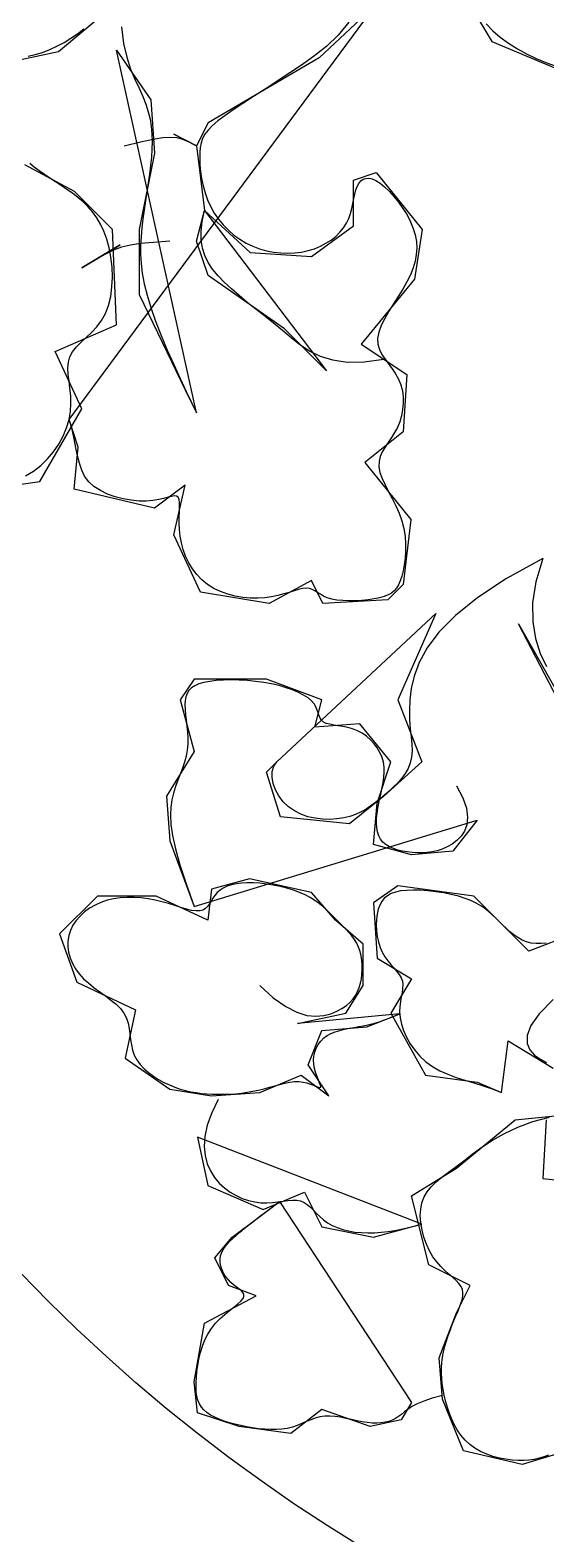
# Model space of a CAD drawing. Header units: metres. Extents: x -747 to 1683, y 3278 to 5498.
# Drawn here: x 293.7 to 374.3, y 4440.7 to 4676.1 of the extents above; entities that cross this region are included whole.
import ezdxf

# ---------------------------------------------------------------- set-up
doc = ezdxf.new("R2010")
doc.units = ezdxf.units.M
doc.layers.add('3', color=3, linetype='Continuous')

msp = doc.modelspace()

# ---------------------------------------------------------------- linework, layer by layer
at = {"layer": '3'}
for points in [[(360.05, 4684.12), (365.85, 4674.31), (379.68, 4668.52)], [(269.26, 4677.56), (274.75, 4674.13), (283.68, 4677.56), (288.49, 4670.69), (298.11, 4672.75), (306.35, 4679.61)], [(343.5, 4677.34), (341.87, 4675.27), (340.08, 4673.59), (338.2, 4672.12), (336.25, 4670.72), (334.28, 4669.37), (332.32, 4668.07), (330.42, 4666.83), (328.61, 4665.67), (326.93, 4664.58), (325.41, 4663.58), (324.1, 4662.67), (323.02, 4661.86), (322.17, 4661.12), (321.5, 4660.44), (321, 4659.78), (320.65, 4659.12), (320.42, 4658.44), (320.28, 4657.71), (320.22, 4656.9), (320.2, 4655.99), (320.24, 4655), (320.34, 4653.95), (320.5, 4652.85), (320.74, 4651.73), (321.04, 4650.61), (321.43, 4649.51), (321.91, 4648.44), (322.48, 4647.42), (323.13, 4646.47), (323.87, 4645.58), (324.68, 4644.75), (325.55, 4644.01), (326.48, 4643.34), (327.46, 4642.76), (328.49, 4642.27), (329.55, 4641.87), (330.64, 4641.56), (331.74, 4641.34), (332.86, 4641.21), (333.96, 4641.17), (335.06, 4641.22), (336.12, 4641.35), (337.15, 4641.57), (338.14, 4641.87), (339.07, 4642.25), (339.94, 4642.71), (340.74, 4643.22), (341.47, 4643.8), (342.11, 4644.44), (342.67, 4645.12), (343.13, 4645.85), (343.49, 4646.61), (343.77, 4647.4), (343.99, 4648.18), (344.16, 4648.96), (344.31, 4649.71), (344.46, 4650.41), (344.62, 4651.06), (344.82, 4651.62), (345.07, 4652.1), (345.38, 4652.47), (345.75, 4652.73), (346.17, 4652.88), (346.64, 4652.9), (347.18, 4652.78), (347.76, 4652.53), (348.41, 4652.12), (349.11, 4651.56), (349.83, 4650.86), (350.57, 4650.05), (351.3, 4649.15), (351.98, 4648.17), (352.61, 4647.15), (353.15, 4646.1), (353.59, 4645.05), (353.9, 4644.02), (354.08, 4642.99), (354.13, 4641.97), (354.06, 4640.95), (353.87, 4639.92), (353.56, 4638.87), (353.13, 4637.8), (352.59, 4636.69), (351.95, 4635.56), (351.23, 4634.4), (350.5, 4633.24), (349.78, 4632.08), (349.13, 4630.95), (348.59, 4629.85), (348.2, 4628.81), (348.01, 4627.84), (348.05, 4626.94), (348.29, 4626.11), (348.67, 4625.33), (349.17, 4624.58), (349.72, 4623.83), (350.29, 4623.08), (350.83, 4622.3), (351.3, 4621.47), (351.65, 4620.58), (351.88, 4619.64), (352.01, 4618.67), (352.02, 4617.69), (351.93, 4616.7), (351.75, 4615.73), (351.47, 4614.79), (351.1, 4613.91), (350.65, 4613.08), (350.16, 4612.3), (349.65, 4611.55), (349.17, 4610.82), (348.75, 4610.09), (348.42, 4609.34), (348.23, 4608.56), (348.21, 4607.74), (348.38, 4606.85), (348.71, 4605.9), (349.17, 4604.89), (349.7, 4603.84), (350.28, 4602.75), (350.84, 4601.62), (351.36, 4600.46), (351.8, 4599.28), (352.11, 4598.08), (352.3, 4596.87), (352.39, 4595.69), (352.39, 4594.54), (352.32, 4593.44), (352.19, 4592.41), (352.01, 4591.46), (351.8, 4590.62), (351.56, 4589.89), (351.29, 4589.28), (350.98, 4588.76), (350.61, 4588.33), (350.17, 4587.97), (349.65, 4587.68), (349.04, 4587.44), (348.31, 4587.24), (347.47, 4587.06), (346.54, 4586.92), (345.55, 4586.82), (344.54, 4586.76), (343.53, 4586.75), (342.55, 4586.79), (341.65, 4586.88), (340.84, 4587.04), (340.15, 4587.25), (339.57, 4587.51), (339.07, 4587.79), (338.62, 4588.07), (338.2, 4588.32), (337.78, 4588.53), (337.34, 4588.68), (336.85, 4588.73), (336.29, 4588.68), (335.66, 4588.54), (334.95, 4588.33), (334.18, 4588.09), (333.33, 4587.84), (332.41, 4587.59), (331.43, 4587.39), (330.38, 4587.24), (329.27, 4587.17), (328.11, 4587.18), (326.93, 4587.29), (325.75, 4587.5), (324.58, 4587.8), (323.46, 4588.2), (322.39, 4588.71), (321.41, 4589.33), (320.53, 4590.05), (319.75, 4590.87), (319.07, 4591.77), (318.49, 4592.73), (318, 4593.74), (317.62, 4594.78), (317.33, 4595.84), (317.13, 4596.89), (317.02, 4597.92), (316.99, 4598.91), (316.99, 4599.85), (317.02, 4600.71), (317.04, 4601.47), (317.03, 4602.11), (316.97, 4602.61), (316.83, 4602.96), (316.59, 4603.14), (316.25, 4603.17), (315.8, 4603.1), (315.24, 4602.96), (314.56, 4602.78), (313.78, 4602.6), (312.87, 4602.44), (311.85, 4602.36), (310.71, 4602.38), (309.5, 4602.49), (308.24, 4602.71), (306.99, 4603.04), (305.78, 4603.47), (304.66, 4604.01), (303.66, 4604.65), (302.84, 4605.4), (302.2, 4606.25), (301.74, 4607.21), (301.39, 4608.28), (301.11, 4609.45), (300.85, 4610.72), (300.57, 4612.09), (300.23, 4613.56), (299.77, 4615.12), (347.81, 4680.08), (338.85, 4671.72), (321.51, 4661.57), (319.72, 4657.99), (320.92, 4647.84), (328.09, 4641.27), (337.65, 4640.67), (344.23, 4645.45), (344.23, 4652.62), (347.81, 4653.81), (354.98, 4644.85), (353.79, 4637.09), (345.42, 4626.94), (352.59, 4622.17), (352, 4613.21), (346.02, 4608.43), (353.19, 4599.48), (352, 4589.33), (349.6, 4586.94), (339.44, 4586.34), (337.65, 4589.92), (331.08, 4586.34), (320.32, 4588.13), (316.13, 4597.09), (317.93, 4604.85), (313.15, 4601.27), (300.59, 4604.25), (301.19, 4610.82), (299.77, 4615.12)], [(307.95, 4676.57), (308.29, 4674.01), (308.79, 4671.84), (309.4, 4669.99), (310.06, 4668.4), (310.71, 4666.99), (311.3, 4665.7), (311.79, 4664.48), (312.16, 4663.29), (312.44, 4662.12), (312.63, 4660.97), (312.73, 4659.81), (312.77, 4658.64), (312.73, 4657.44), (312.65, 4656.2), (312.51, 4654.9), (312.34, 4653.56), (312.15, 4652.19), (311.94, 4650.79), (311.72, 4649.37), (311.51, 4647.96), (311.32, 4646.55), (311.15, 4645.15), (311.02, 4643.78), (310.95, 4642.41), (310.95, 4641.01), (311.03, 4639.56), (311.21, 4638.03), (311.52, 4636.39), (311.96, 4634.61), (312.55, 4632.66), (313.3, 4630.55), (314.17, 4628.31), (315.13, 4626.01), (316.13, 4623.74), (317.14, 4621.55), (318.09, 4619.52), (318.97, 4617.71), (319.72, 4616.19), (307.17, 4672.92), (312.55, 4665.16), (313.15, 4656.8), (310.75, 4644.85), (310.75, 4634.7), (317.93, 4619.78), (319.72, 4616.19)], [(364.98, 4677.04), (366.03, 4675.98), (367.19, 4674.98), (368.48, 4674.04), (369.86, 4673.17), (371.31, 4672.37), (372.8, 4671.66), (374.29, 4671.03), (375.78, 4670.51)], [(293.37, 4672.01), (294.49, 4672.25), (295.62, 4672.6), (296.75, 4673.03), (297.88, 4673.55), (298.98, 4674.15), (300.05, 4674.8), (301.09, 4675.52), (302.07, 4676.27)], [(308.36, 4657.99), (308.36, 4657.99), (310.94, 4658.58), (312.91, 4659), (314.43, 4659.25), (315.61, 4659.33), (316.6, 4659.25), (317.53, 4659), (318.52, 4658.58), (319.72, 4657.99), (316.13, 4659.78), (319.72, 4657.99)], [(282.66, 4603.67), (295.22, 4605.46), (301.79, 4616.8), (297.61, 4625.76), (307.17, 4629.94), (306.57, 4644.87), (300.6, 4650.84), (292.83, 4655.02)], [(292.98, 4606.3), (294.22, 4607.05), (295.37, 4607.94), (296.41, 4608.96), (297.34, 4610.08), (298.15, 4611.28), (298.83, 4612.54), (299.37, 4613.82), (299.77, 4615.12), (300, 4616.4), (300.07, 4617.65), (300.02, 4618.86), (299.9, 4620.02), (299.76, 4621.13), (299.64, 4622.18), (299.59, 4623.18), (299.66, 4624.11), (299.9, 4624.96), (300.33, 4625.75), (300.94, 4626.5), (301.66, 4627.23), (302.46, 4627.97), (303.29, 4628.77), (304.1, 4629.64), (304.84, 4630.61), (305.48, 4631.73), (305.96, 4633), (306.29, 4634.4), (306.48, 4635.89), (306.55, 4637.44), (306.49, 4639), (306.32, 4640.53), (306.04, 4642), (305.68, 4643.37), (305.22, 4644.61), (304.7, 4645.72), (304.1, 4646.72), (303.43, 4647.63), (302.72, 4648.45), (301.95, 4649.19), (301.14, 4649.89), (300.3, 4650.54), (299.43, 4651.16), (298.54, 4651.76), (297.65, 4652.34), (296.77, 4652.91), (295.92, 4653.48), (295.1, 4654.05), (294.33, 4654.63), (293.62, 4655.22)], [(349.01, 4624.55), (349.01, 4624.55), (345.9, 4624.11), (343.25, 4624.08), (341, 4624.4), (339.06, 4625.01), (337.38, 4625.84), (335.87, 4626.84), (334.48, 4627.94), (333.12, 4629.08), (331.74, 4630.21), (330.36, 4631.31), (328.98, 4632.4), (327.64, 4633.47), (326.35, 4634.53), (325.15, 4635.57), (324.04, 4636.61), (323.06, 4637.64), (322.22, 4638.67), (321.52, 4639.72), (320.99, 4640.81), (320.62, 4641.97), (320.42, 4643.23), (320.4, 4644.62), (320.56, 4646.14), (320.92, 4647.84), (340.04, 4622.76), (333.47, 4629.33), (321.51, 4637.69), (319.72, 4643.06), (320.92, 4647.84)], [(315.54, 4643.06), (315.54, 4643.06), (312.96, 4642.86), (310.95, 4642.66), (309.35, 4642.42), (307.99, 4642.09), (306.72, 4641.62), (305.37, 4640.96), (303.78, 4640.07), (301.79, 4638.88), (307.77, 4642.47), (301.79, 4638.88)], [(373.83, 4593.4), (373.83, 4593.4), (368.18, 4590.25), (363.68, 4587.28), (360.2, 4584.48), (357.6, 4581.85), (355.75, 4579.4), (354.5, 4577.11), (353.72, 4574.99), (353.28, 4573.04), (353.05, 4571.25), (352.98, 4569.61), (353.01, 4568.12), (353.12, 4566.75), (353.24, 4565.49), (353.35, 4564.34), (353.39, 4563.28), (353.32, 4562.3), (353.12, 4561.39), (352.78, 4560.54), (352.33, 4559.75), (351.78, 4559), (351.17, 4558.3), (350.5, 4557.63), (349.81, 4556.99), (349.1, 4556.37), (348.39, 4555.78), (347.68, 4555.2), (346.96, 4554.67), (346.21, 4554.17), (345.42, 4553.73), (344.58, 4553.34), (343.68, 4553.02), (342.71, 4552.78), (341.66, 4552.62), (340.55, 4552.55), (339.41, 4552.59), (338.26, 4552.73), (337.12, 4552.98), (336.03, 4553.37), (335.01, 4553.88), (334.07, 4554.53), (333.26, 4555.32), (332.58, 4556.22), (332.05, 4557.18), (331.69, 4558.18), (331.52, 4559.15), (331.54, 4560.07), (331.79, 4560.9), (332.28, 4561.58), (357.1, 4584.77), (351.17, 4571.29), (354.94, 4561.58), (349.01, 4556.19), (343.61, 4551.88), (332.82, 4552.96), (330.66, 4559.97), (332.28, 4561.58)], [(373.83, 4593.4), (373.83, 4593.4), (372.74, 4589.74), (372.25, 4586.44), (372.26, 4583.49), (372.68, 4580.85), (373.43, 4578.52), (374.42, 4576.47)], [(421.87, 4483.4), (370.06, 4583.15), (377.07, 4570.75)], [(360.34, 4557.81), (360.34, 4557.81), (361.33, 4555.92), (361.89, 4554.29), (362.08, 4552.9), (361.98, 4551.72), (361.62, 4550.73), (361.08, 4549.91), (360.41, 4549.23), (359.67, 4548.69), (358.9, 4548.25), (358.13, 4547.91), (357.34, 4547.66), (356.56, 4547.48), (355.77, 4547.38), (354.98, 4547.33), (354.19, 4547.34), (353.41, 4547.39), (352.65, 4547.47), (351.9, 4547.6), (351.18, 4547.76), (350.5, 4547.98), (349.88, 4548.25), (349.33, 4548.59), (348.85, 4548.98), (348.47, 4549.45), (348.18, 4549.99), (347.98, 4550.6), (347.87, 4551.27), (347.83, 4551.98), (347.85, 4552.73), (347.92, 4553.51), (348.04, 4554.31), (348.2, 4555.11), (348.38, 4555.92), (348.56, 4556.73), (348.74, 4557.54), (348.89, 4558.34), (349.01, 4559.14), (349.06, 4559.93), (349.03, 4560.72), (348.92, 4561.49), (348.7, 4562.26), (348.37, 4563.01), (347.96, 4563.73), (347.47, 4564.4), (346.9, 4565.02), (346.27, 4565.58), (345.59, 4566.05), (344.87, 4566.44), (344.11, 4566.73), (343.34, 4566.94), (342.58, 4567.09), (341.84, 4567.21), (341.15, 4567.32), (340.53, 4567.44), (339.99, 4567.58), (339.56, 4567.78), (339.25, 4568.06), (339.03, 4568.39), (338.86, 4568.78), (338.72, 4569.21), (338.56, 4569.67), (338.36, 4570.15), (338.07, 4570.63), (337.67, 4571.11), (337.13, 4571.57), (336.44, 4572.01), (335.63, 4572.43), (334.72, 4572.82), (333.7, 4573.17), (332.6, 4573.49), (331.43, 4573.76), (330.21, 4573.99), (328.94, 4574.16), (327.66, 4574.29), (326.38, 4574.36), (325.12, 4574.39), (323.92, 4574.36), (322.79, 4574.29), (321.76, 4574.16), (320.85, 4573.99), (320.08, 4573.76), (319.44, 4573.48), (318.92, 4573.14), (318.52, 4572.74), (318.23, 4572.28), (318.03, 4571.75), (317.92, 4571.15), (317.88, 4570.48), (317.91, 4569.74), (317.99, 4568.93), (318.09, 4568.07), (318.2, 4567.17), (318.29, 4566.24), (318.34, 4565.29), (318.33, 4564.33), (318.24, 4563.38), (318.06, 4562.44), (317.8, 4561.52), (317.48, 4560.59), (317.14, 4559.65), (316.78, 4558.69), (316.43, 4557.7), (316.11, 4556.68), (315.86, 4555.61), (315.68, 4554.47), (315.62, 4553.21), (315.7, 4551.75), (315.95, 4550.02), (316.41, 4547.94), (317.1, 4545.45), (318.06, 4542.48), (319.32, 4538.94), (363.58, 4552.42), (359.8, 4547.57), (353.32, 4547.03), (347.39, 4548.64), (347.93, 4555.11), (350.09, 4561.58), (345.23, 4567.52), (338.21, 4566.98), (339.29, 4571.29), (330.66, 4574.52), (319.32, 4574.52), (317.16, 4571.29), (319.32, 4563.2), (315, 4556.19), (315.54, 4549.18), (319.32, 4538.94)], [(329.58, 4526.54), (329.58, 4526.54), (331.7, 4524.62), (333.64, 4523.25), (335.38, 4522.37), (336.95, 4521.89), (338.35, 4521.75), (339.6, 4521.86), (340.68, 4522.14), (341.63, 4522.54), (342.44, 4522.97), (343.13, 4523.44), (343.71, 4523.94), (344.18, 4524.47), (344.57, 4525.02), (344.88, 4525.62), (345.13, 4526.24), (345.32, 4526.9), (345.47, 4527.59), (345.57, 4528.3), (345.62, 4529.03), (345.62, 4529.76), (345.57, 4530.49), (345.46, 4531.21), (345.29, 4531.9), (345.05, 4532.56), (344.75, 4533.18), (344.39, 4533.76), (343.98, 4534.32), (343.53, 4534.85), (343.05, 4535.36), (342.56, 4535.87), (342.05, 4536.37), (341.54, 4536.87), (341.04, 4537.38), (340.53, 4537.89), (340, 4538.4), (339.45, 4538.91), (338.85, 4539.39), (338.2, 4539.87), (337.48, 4540.32), (336.68, 4540.74), (335.8, 4541.12), (334.84, 4541.47), (333.82, 4541.78), (332.77, 4542.05), (331.7, 4542.27), (330.64, 4542.44), (329.59, 4542.56), (328.59, 4542.62), (327.64, 4542.63), (326.75, 4542.57), (325.93, 4542.46), (325.18, 4542.3), (324.5, 4542.08), (323.89, 4541.8), (323.37, 4541.47), (322.92, 4541.1), (322.55, 4540.67), (322.25, 4540.22), (321.97, 4539.76), (321.71, 4539.32), (321.42, 4538.92), (321.1, 4538.59), (320.71, 4538.35), (320.22, 4538.22), (319.63, 4538.22), (318.92, 4538.32), (318.13, 4538.52), (317.25, 4538.77), (316.31, 4539.06), (315.31, 4539.37), (314.27, 4539.67), (313.21, 4539.93), (312.12, 4540.13), (311.02, 4540.28), (309.93, 4540.35), (308.84, 4540.35), (307.77, 4540.28), (306.73, 4540.13), (305.72, 4539.89), (304.75, 4539.57), (303.83, 4539.15), (302.98, 4538.65), (302.19, 4538.08), (301.49, 4537.43), (300.88, 4536.73), (300.37, 4535.98), (299.98, 4535.18), (299.71, 4534.36), (299.58, 4533.5), (299.57, 4532.63), (299.69, 4531.76), (299.94, 4530.88), (300.3, 4530.02), (300.77, 4529.19), (301.36, 4528.38), (302.05, 4527.62), (302.84, 4526.9), (303.69, 4526.22), (304.58, 4525.56), (305.47, 4524.92), (306.32, 4524.28), (307.11, 4523.62), (307.8, 4522.94), (308.35, 4522.22), (308.74, 4521.46), (309.01, 4520.66), (309.18, 4519.82), (309.29, 4518.98), (309.39, 4518.13), (309.51, 4517.28), (309.69, 4516.46), (309.97, 4515.66), (310.37, 4514.91), (310.89, 4514.2), (311.51, 4513.54), (312.2, 4512.92), (312.97, 4512.36), (313.77, 4511.85), (314.61, 4511.39), (315.45, 4510.99), (316.29, 4510.65), (317.13, 4510.36), (317.96, 4510.13), (318.79, 4509.94), (319.63, 4509.79), (320.48, 4509.68), (321.33, 4509.6), (322.2, 4509.55), (323.09, 4509.53), (323.98, 4509.54), (324.89, 4509.57), (325.8, 4509.63), (326.71, 4509.72), (327.61, 4509.84), (328.51, 4510), (329.4, 4510.18), (330.27, 4510.4), (331.11, 4510.63), (331.94, 4510.87), (332.75, 4511.09), (333.53, 4511.29), (334.28, 4511.43), (335, 4511.52), (335.69, 4511.53), (336.35, 4511.45), (336.96, 4511.31), (337.52, 4511.14), (338.01, 4510.95), (338.43, 4510.77), (338.76, 4510.65), (338.99, 4510.59), (339.11, 4510.63), (339.12, 4510.79), (339.04, 4511.07), (338.9, 4511.44), (338.71, 4511.89), (338.5, 4512.41), (338.3, 4512.98), (338.14, 4513.59), (338.03, 4514.23), (338.01, 4514.87), (338.06, 4515.51), (338.2, 4516.14), (338.43, 4516.74), (338.73, 4517.31), (339.11, 4517.84), (339.57, 4518.31), (340.1, 4518.72), (340.71, 4519.05), (341.38, 4519.32), (342.09, 4519.54), (342.84, 4519.72), (343.6, 4519.87), (344.36, 4520), (345.1, 4520.12), (345.81, 4520.25), (346.49, 4520.39), (347.13, 4520.55), (347.76, 4520.74), (348.41, 4520.95), (349.09, 4521.2), (349.81, 4521.47), (350.6, 4521.78), (351.48, 4522.13), (335.51, 4520.61), (343.07, 4522.22), (345.77, 4526.54), (345.77, 4533.01), (341.45, 4536.78), (337.67, 4541.1), (327.96, 4543.25), (322.02, 4541.63), (321.48, 4536.78), (313.39, 4540.56), (304.21, 4540.56), (298.27, 4534.63), (300.97, 4527.08), (310.15, 4522.76), (308.53, 4515.21), (315.54, 4510.36), (322.02, 4509.28), (329.58, 4509.82), (336.05, 4512.52), (340.37, 4509.28), (337.13, 4514.14), (339.29, 4519.53), (346.31, 4520.07), (349.01, 4521.15), (351.48, 4522.13)], [(378.69, 4534.63), (371.68, 4531.93), (366.82, 4536.78), (363.04, 4540.56), (351.17, 4542.17), (347.39, 4539.48), (347.93, 4530.85), (353.32, 4527.62), (350.09, 4522.22), (355.48, 4512.52), (363.58, 4511.44), (367.36, 4509.82)], [(374.37, 4533.2), (373.57, 4533.12), (372.79, 4533.11), (372.04, 4533.19), (371.31, 4533.38), (370.62, 4533.67), (369.95, 4534.05), (369.31, 4534.49), (368.7, 4534.98), (368.11, 4535.51), (367.55, 4536.06), (367, 4536.6), (366.46, 4537.13), (365.93, 4537.64), (365.37, 4538.13), (364.78, 4538.6), (364.14, 4539.04), (363.42, 4539.46), (362.61, 4539.84), (361.69, 4540.2), (360.65, 4540.52), (359.52, 4540.8), (358.33, 4541.04), (357.1, 4541.23), (355.88, 4541.37), (354.68, 4541.46), (353.55, 4541.49), (352.52, 4541.45), (351.6, 4541.35), (350.8, 4541.18), (350.12, 4540.94), (349.54, 4540.61), (349.05, 4540.21), (348.66, 4539.72), (348.34, 4539.15), (348.11, 4538.49), (347.94, 4537.74), (347.84, 4536.92), (347.81, 4536.05), (347.85, 4535.15), (347.96, 4534.25), (348.15, 4533.37), (348.4, 4532.53), (348.74, 4531.75), (349.14, 4531.05), (349.6, 4530.42), (350.07, 4529.84), (350.55, 4529.3), (350.99, 4528.79), (351.38, 4528.29), (351.69, 4527.78), (351.89, 4527.26), (351.96, 4526.7), (351.93, 4526.11), (351.83, 4525.47), (351.71, 4524.79), (351.58, 4524.05), (351.48, 4523.26), (351.45, 4522.42), (351.53, 4521.51), (351.73, 4520.53), (352.06, 4519.52), (352.52, 4518.48), (353.11, 4517.45), (353.81, 4516.45), (354.63, 4515.5), (355.57, 4514.63), (356.61, 4513.87), (357.75, 4513.22), (358.99, 4512.67), (360.3, 4512.18), (361.66, 4511.74), (363.07, 4511.32), (364.5, 4510.87), (365.93, 4510.38), (367.36, 4509.82), (368.44, 4517.91), (375.45, 4513.6)], [(375.45, 4524.38), (373.29, 4522.15), (371.98, 4520.28), (371.39, 4518.74), (371.38, 4517.48), (371.81, 4516.47), (372.55, 4515.66), (373.47, 4515.02), (374.42, 4514.5)], [(323.1, 4508.74), (323.1, 4508.74), (322.07, 4506.62), (321.38, 4504.69), (321.01, 4502.93), (320.9, 4501.35), (321.04, 4499.93), (321.37, 4498.66), (321.88, 4497.53), (322.52, 4496.52), (323.25, 4495.64), (324.07, 4494.87), (324.95, 4494.21), (325.88, 4493.67), (326.84, 4493.24), (327.82, 4492.91), (328.8, 4492.69), (329.76, 4492.57), (330.68, 4492.55), (331.57, 4492.6), (332.42, 4492.69), (333.23, 4492.81), (333.99, 4492.9), (334.7, 4492.96), (335.36, 4492.95), (335.96, 4492.84), (336.51, 4492.61), (337.02, 4492.28), (337.5, 4491.87), (337.98, 4491.4), (338.47, 4490.9), (338.99, 4490.39), (339.56, 4489.89), (340.19, 4489.42), (340.91, 4489.02), (341.7, 4488.67), (342.55, 4488.38), (343.47, 4488.15), (344.43, 4487.98), (345.43, 4487.88), (346.47, 4487.83), (347.52, 4487.85), (348.59, 4487.93), (349.65, 4488.06), (350.69, 4488.23), (351.69, 4488.43), (352.63, 4488.64), (353.5, 4488.85), (354.27, 4489.05), (354.93, 4489.23), (319.86, 4502.81), (321.48, 4495.27), (330.12, 4491.49), (336.59, 4494.19), (339.29, 4488.79), (347.39, 4487.18), (353.32, 4488.79), (354.93, 4489.23)], [(375.99, 4453.21), (370.6, 4451.59), (361.42, 4453.75), (358.18, 4461.84), (357.64, 4468.31), (360.34, 4475.32), (362.5, 4479.63), (356.02, 4482.86), (353.32, 4493.65), (360.34, 4497.96), (369.52, 4505.51), (377.87, 4506.39)], [(374.75, 4453.08), (374, 4452.79), (373.25, 4452.56), (372.48, 4452.38), (371.68, 4452.27), (370.85, 4452.22), (369.97, 4452.22), (369.03, 4452.28), (368.05, 4452.41), (367.05, 4452.61), (366.05, 4452.87), (365.07, 4453.21), (364.12, 4453.64), (363.23, 4454.14), (362.41, 4454.74), (361.68, 4455.42), (361.04, 4456.18), (360.47, 4457.01), (359.98, 4457.88), (359.56, 4458.79), (359.2, 4459.72), (358.89, 4460.65), (358.63, 4461.57), (358.42, 4462.46), (358.25, 4463.34), (358.12, 4464.2), (358.04, 4465.05), (358, 4465.89), (358.01, 4466.72), (358.07, 4467.56), (358.18, 4468.4), (358.34, 4469.24), (358.54, 4470.09), (358.78, 4470.93), (359.05, 4471.77), (359.34, 4472.58), (359.64, 4473.37), (359.94, 4474.14), (360.25, 4474.87), (360.55, 4475.55), (360.82, 4476.2), (361.05, 4476.81), (361.23, 4477.39), (361.33, 4477.94), (361.35, 4478.47), (361.27, 4478.97), (361.06, 4479.45), (360.73, 4479.92), (360.28, 4480.38), (359.75, 4480.86), (359.16, 4481.38), (358.53, 4481.95), (357.89, 4482.58), (357.25, 4483.3), (356.65, 4484.12), (356.11, 4485.05), (355.64, 4486.07), (355.25, 4487.16), (354.96, 4488.28), (354.77, 4489.41), (354.69, 4490.52), (354.75, 4491.58), (354.94, 4492.57), (355.29, 4493.47), (355.78, 4494.29), (356.41, 4495.06), (357.18, 4495.82), (358.07, 4496.57), (359.09, 4497.36), (360.22, 4498.2), (361.47, 4499.13), (362.82, 4500.15), (364.32, 4501.24), (365.98, 4502.34), (367.83, 4503.41), (369.92, 4504.39), (372.27, 4505.25), (374.91, 4505.93)], [(374.37, 4505.51), (373.83, 4496.34), (379.23, 4495.8)], [(358.18, 4462.38), (358.18, 4462.38), (356.54, 4461.96), (355.23, 4461.53), (354.19, 4461.09), (353.38, 4460.65), (352.73, 4460.22), (352.21, 4459.82), (351.75, 4459.44), (351.3, 4459.1), (350.83, 4458.8), (350.31, 4458.55), (349.76, 4458.35), (349.17, 4458.2), (348.54, 4458.11), (347.87, 4458.07), (347.15, 4458.08), (346.4, 4458.15), (345.6, 4458.28), (344.78, 4458.45), (343.93, 4458.63), (343.07, 4458.81), (342.21, 4458.98), (341.36, 4459.1), (340.54, 4459.16), (339.74, 4459.14), (338.99, 4459.03), (338.26, 4458.83), (337.55, 4458.58), (336.85, 4458.3), (336.15, 4458), (335.43, 4457.71), (334.68, 4457.46), (333.89, 4457.25), (333.06, 4457.12), (332.19, 4457.06), (331.28, 4457.06), (330.35, 4457.11), (329.41, 4457.2), (328.47, 4457.34), (327.53, 4457.51), (326.61, 4457.7), (325.71, 4457.91), (324.85, 4458.14), (324.03, 4458.4), (323.26, 4458.68), (322.55, 4458.99), (321.9, 4459.33), (321.33, 4459.71), (320.85, 4460.13), (320.46, 4460.59), (320.15, 4461.09), (319.92, 4461.65), (319.76, 4462.25), (319.66, 4462.91), (319.62, 4463.63), (319.63, 4464.41), (319.68, 4465.25), (319.77, 4466.16), (319.9, 4467.11), (320.07, 4468.1), (320.31, 4469.1), (320.62, 4470.1), (321, 4471.08), (321.46, 4472.01), (322.02, 4472.89), (322.67, 4473.69), (323.39, 4474.43), (324.13, 4475.09), (324.87, 4475.7), (325.55, 4476.24), (326.16, 4476.73), (326.64, 4477.17), (326.97, 4477.56), (327.11, 4477.91), (327.09, 4478.23), (326.93, 4478.53), (326.66, 4478.82), (326.32, 4479.11), (325.92, 4479.41), (325.5, 4479.73), (325.08, 4480.08), (324.69, 4480.47), (324.34, 4480.89), (324.04, 4481.35), (323.79, 4481.82), (323.59, 4482.3), (323.45, 4482.8), (323.37, 4483.28), (323.37, 4483.76), (323.44, 4484.23), (323.59, 4484.68), (323.8, 4485.13), (324.09, 4485.57), (324.44, 4486.02), (324.86, 4486.48), (325.35, 4486.95), (325.89, 4487.45), (326.49, 4487.97), (327.16, 4488.52), (327.89, 4489.1), (328.69, 4489.72), (329.57, 4490.39), (330.52, 4491.12), (331.55, 4491.89), (332.67, 4492.73), (353.32, 4461.3), (351.71, 4458.6), (346.85, 4457.52), (339.29, 4460.22), (334.43, 4456.44), (326.34, 4457.52), (319.86, 4459.68), (319.32, 4464.53), (320.94, 4473.7), (329.04, 4478.01), (324.72, 4479.63), (322.56, 4483.94), (325.26, 4487.18), (329.58, 4490.41), (332.67, 4492.73)]]:
    msp.add_lwpolyline(points, dxfattribs=at)
msp.add_circle((479.82, 4660.38), 259.18, dxfattribs=at)

doc.saveas('drawing.dxf')
